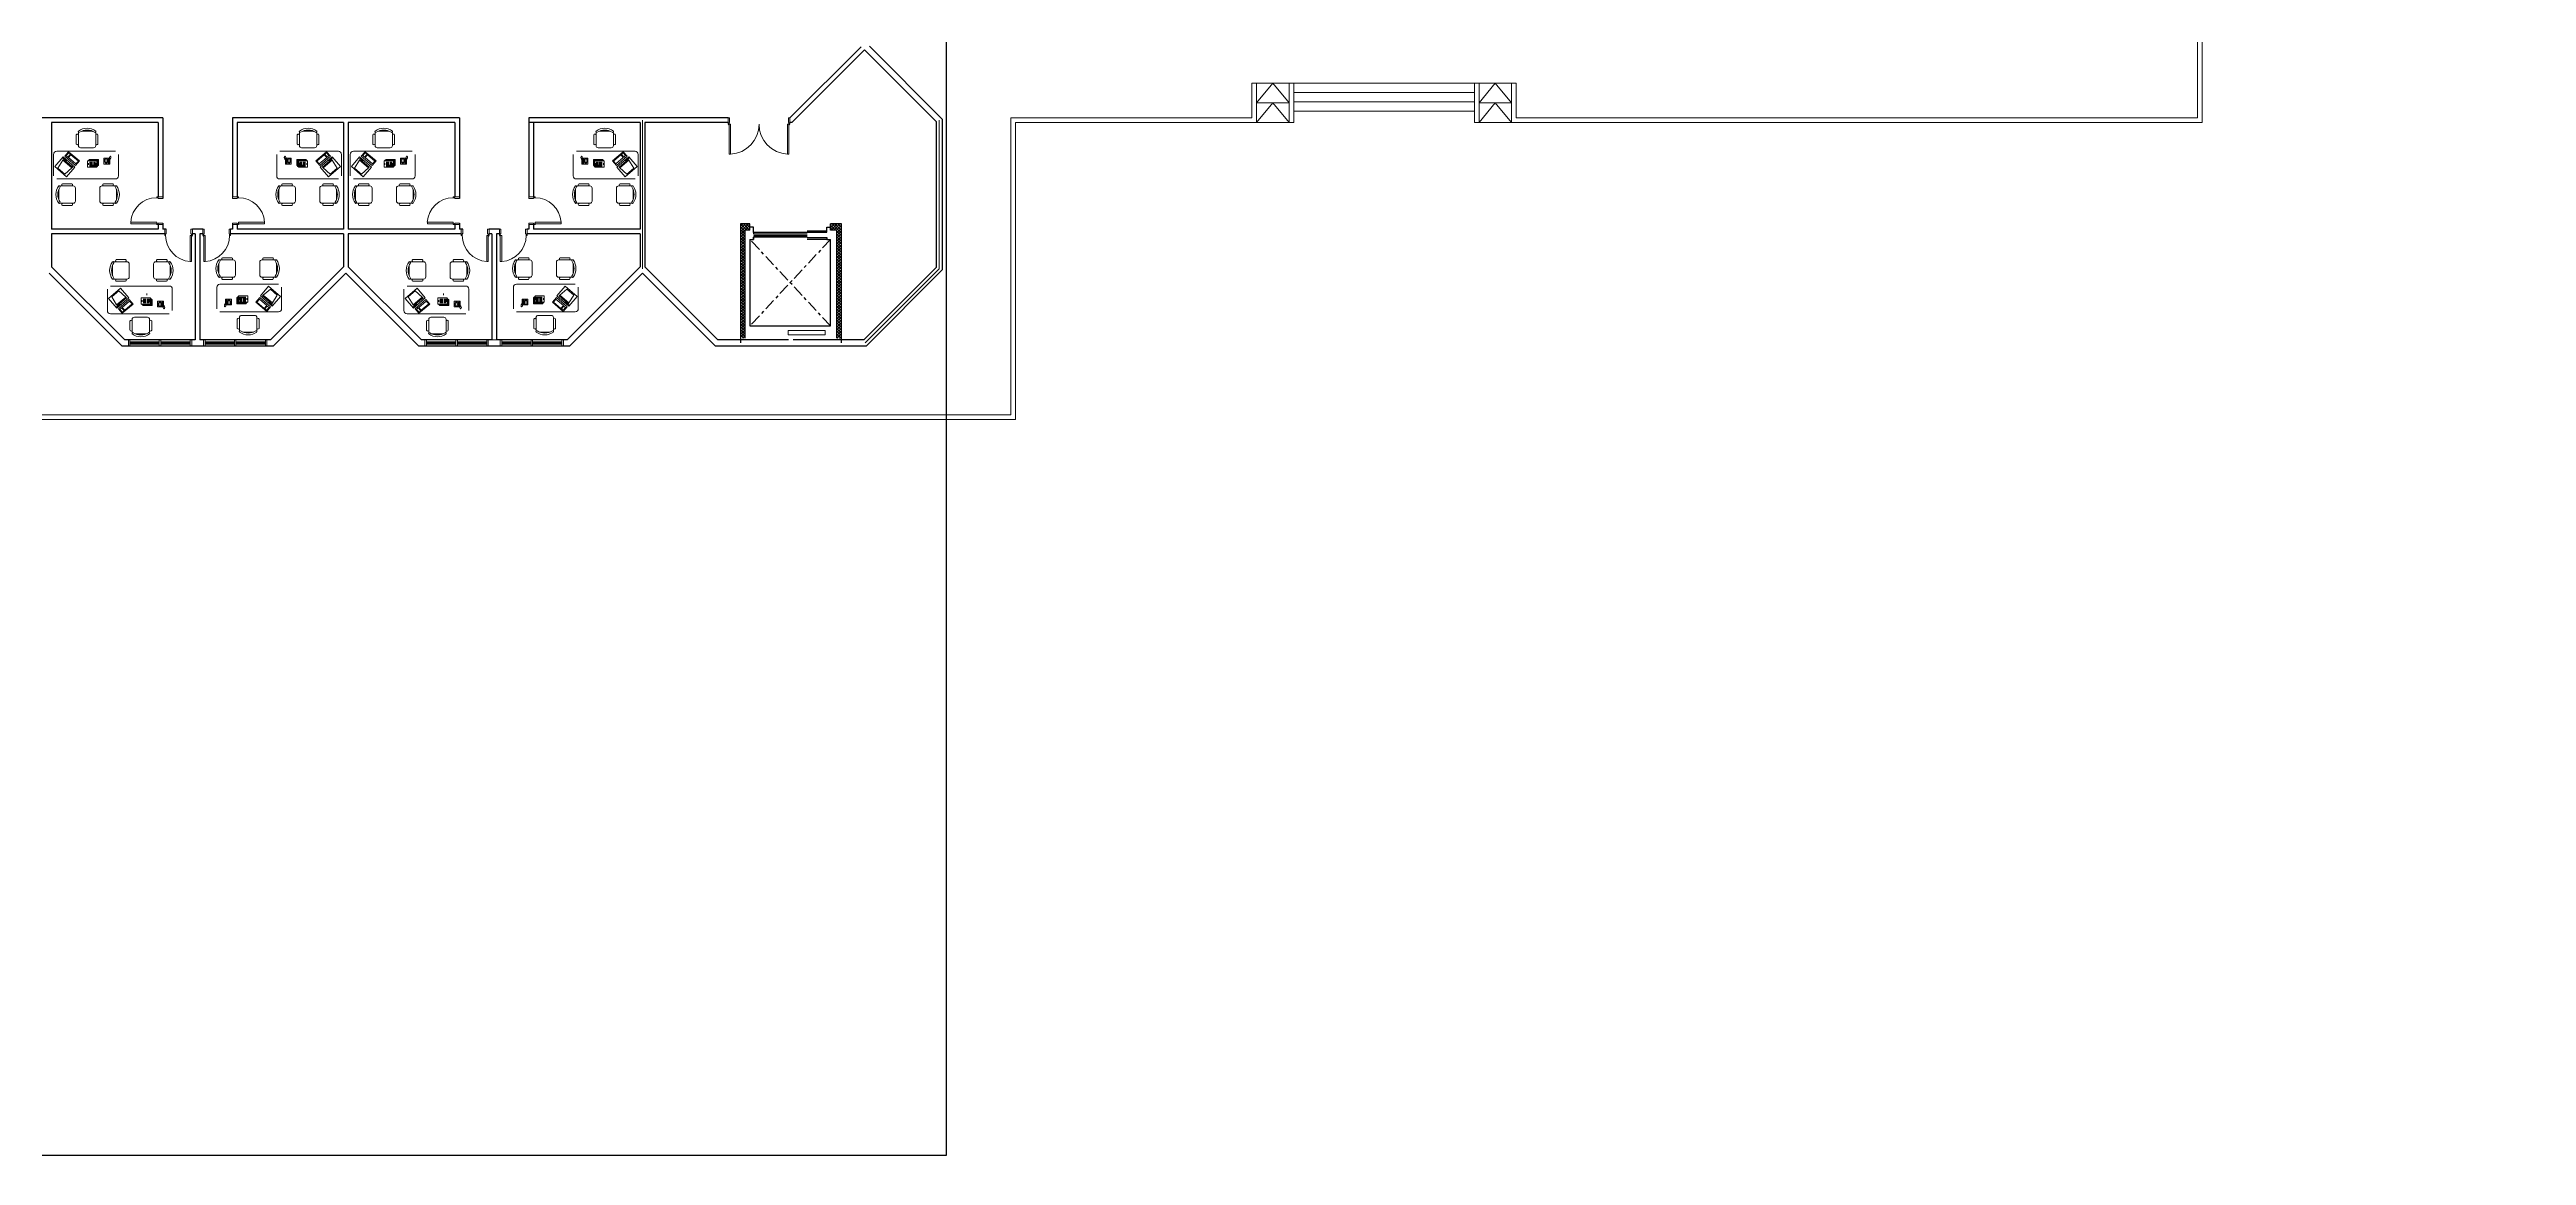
# Model space of a CAD drawing. Extents: x -3767 to 3861, y 250 to 646.
# Drawn here: x 65.4 to 145.6, y 312.7 to 348.5 of the extents above; entities that cross this region are included whole.
import ezdxf
from ezdxf import colors
from ezdxf.entities.mleader import LeaderData, LeaderLine
from ezdxf.math import Vec2, Vec3

# ---------------------------------------------------------------- set-up
doc = ezdxf.new("R2010")
doc.units = 0
doc.header["$LTSCALE"] = 0.15
doc.linetypes.add('CENTERX2', pattern=[4, 2.5, -0.5, 0.5, -0.5])
doc.layers.get('0').update_dxf_attribs({"color": 252})
for name, color, linetype, lineweight in [('0 criticalllllll', 4, 'Continuous', 13), ('anal', 252, 'Continuous', 20), ('DOOR', 252, 'Continuous', 20), ('elev', 252, 'Continuous', 9), ('sofa', 252, 'Continuous', 9), ('wall', 252, 'Continuous', 30)]:
    doc.layers.add(name, color=color, linetype=linetype, lineweight=lineweight)
for name, color, linetype in [('0 sockets', 252, 'Continuous'), ('bound', 252, 'Continuous'), ('d1', 252, 'Continuous')]:
    doc.layers.add(name, color=color, linetype=linetype)

# ---------------------------------------------------------------- blocks, each defined once
blk = doc.blocks.new('CHAIR7')
for p, q in [((0, 9), (0, -9)), ((20, 12), (3, 12)), ((5.1, 15), (17.9, 15)), ((23, -7.4), (23, 7.4)), ((3, -12), (20, -12)), ((5.1, -15), (17.9, -15))]:
    blk.add_line(p, q)
for centre, radius, start, end in [((3, 9), 3, 90, 180), ((5.6, 13.5), 1.56, 73.7398, 286.2602), ((17.4, 13.5), 1.56, 253.7398, 106.2602), ((20, 9), 3, 62.4156, 90), ((22.3, 11.1), 1.1, 53.3099, 212.0274), ((4.8, 0), 19.6, 327.5758, 32.4242), ((7, 0), 20, 323.1301, 36.8699), ((3, -9), 3, 180, 270), ((5.6, -13.5), 1.56, 73.7398, 286.2602), ((17.4, -13.5), 1.56, 253.7398, 106.2602), ((20, -9), 3, 270, 297.5844), ((22.3, -11.1), 1.1, 147.9726, 306.6901)]:
    blk.add_arc(centre, radius, start, end)
blk = doc.blocks.new('RECTANG')
for p, q in [((1, 1), (0, 1)), ((0, 1), (0, 0)), ((0, 0), (1, 0)), ((1, 0), (1, 1))]:
    blk.add_line(p, q)
blk = doc.blocks.new('FNPHONE')
for p, q in [((-9.1, 0.2), (-9.7, 0)), ((-8.9, 0.6), (-9.5, 0.4)), ((-8.7, 1), (-9.3, 0.8)), ((-8.5, 1.4), (-9.1, 1.2)), ((-8.3, 1.8), (-8.9, 1.6)), ((-7.1, 0.6), (-7.5, -0.6)), ((-7.3, 6.5), (-7.3, 1.5)), ((-6.3, 6.5), (-6.3, 1.5)), ((-3.9, 4.8), (-3.9, 4.8)), ((-3.9, 3.9), (-3.9, 3.9)), ((-3.9, 3), (-3.9, 3)), ((-3.9, 2), (-3.9, 2)), ((-2.9, 4.8), (-2.9, 4.8)), ((-2.9, 3.9), (-2.9, 3.9)), ((-2.9, 3), (-2.9, 3)), ((-2.9, 2), (-2.9, 2)), ((-2, 4.8), (-2, 4.8)), ((-2, 3.9), (-2, 3.9)), ((-2, 3), (-2, 3)), ((-2, 2), (-2, 2)), ((-9.3, -0.2), (-9.9, -0.4)), ((-9.3, -0.6), (-9.9, -0.8)), ((-9.3, -1), (-9.9, -1.2)), ((-9.3, -1.4), (-9.9, -1.6)), ((-9.1, -1.8), (-9.7, -2)), ((-8.9, -2.2), (-9.5, -2.4)), ((-8.4, -2.5), (-9, -2.7)), ((-7.9, -2), (-8.5, -2.2)), ((-7.7, -1.6), (-8.3, -1.8)), ((-7.5, -1.2), (-8.1, -1.4)), ((-7.3, -0.8), (-7.9, -1))]:
    blk.add_line(p, q)
for centre, start, end in [((-6.8, 6.5), 298.4915, 241.5085), ((-6.8, 1.5), 118.4915, 61.5085)]:
    blk.add_arc(centre, 1.05, start, end)
for p, xscale, yscale, zscale in [((-8.2, 0), 8.20528234483245, 8.104073169521023, 8.20528234483245), ((-4.8, 1.3), 3.75, 4.375, 3.75), ((-4, 6.7), 2.03125, 0.46875, 2.03125)]:
    blk.add_blockref('RECTANG', p, dxfattribs=dict(xscale=xscale, yscale=yscale, zscale=zscale))
blk = doc.blocks.new('IBMAT', base_point=(61, 306))
for p, q in [((75, 307), (75, 306)), ((81, 307), (75, 307)), ((81, 306), (81, 307))]:
    blk.add_line(p, q)
at = {"xscale": 21, "yscale": 17, "zscale": 21}
blk.add_blockref('RECTANG', (61, 306), dxfattribs=at)
blk = doc.blocks.new('KEYBOARD', base_point=(60, 294))
for p, xscale, yscale, zscale in [((60, 294), 19, 8, 19), ((61, 295), 13, 5, 13), ((75, 295), 3, 5, 3)]:
    blk.add_blockref('RECTANG', p, dxfattribs=dict(xscale=xscale, yscale=yscale, zscale=zscale))
blk = doc.blocks.new('FNCOMP')
for p, q in [((-6.6, 16.2), (-8.5, 3.5)), ((-8.5, 3.5), (-8.5, 2)), ((8, 3.5), (-8.5, 3.5)), ((-8.5, 2), (8, 2)), ((6.1, 16.2), (-6.6, 16.2)), ((8, 3.5), (6.1, 16.2)), ((8, 2), (8, 3.5))]:
    blk.add_line(p, q)
at = {"xscale": 1.033846153846154, "yscale": 1.033846153846154, "zscale": 1.033846153846154}
for name, p in [('IBMAT', (-10.9, 0)), ('KEYBOARD', (-10, -10.5))]:
    blk.add_blockref(name, p, dxfattribs=at)
blk = doc.blocks.new('D90')
at = {"layer": 'DOOR'}
for points in [[(0.03, 0.2), (0.03, 1.04), (0.078, 1.04), (0.078, 0.2)], [(0.03, 0.2), (0, 0.2), (0, 0), (0.05, 0), (0.05, 0.15), (0.03, 0.15)], [(0.87, 0.2), (0.9, 0.2), (0.9, 0), (0.85, 0), (0.85, 0.15), (0.87, 0.15)]]:
    blk.add_lwpolyline(points, close=True, dxfattribs=at)
blk.add_circle((0.02, 0.21), 0.01, dxfattribs=at)
blk.add_arc((0.025, 0.197), 0.845, 0.22177, 86.38894, dxfattribs=at)
blk = doc.blocks.new('ARCH')
at = {"layer": 'wall'}
h = blk.add_hatch(dxfattribs=at)
h.set_pattern_fill('ANSI37', color=256, scale=0.02, style=0)
h.set_pattern_definition([(45, (-280.2, 3), (-0.044901281, 0.044901281), []), (135, (-280.2, 3), (-0.044901281, -0.044901281), [])])
h.paths.add_polyline_path([(91.036, 342.849), (90.684, 342.849), (90.684, 342.649), (90.886, 342.649), (90.886, 339.15), (91.036, 339.15)])
h.paths.add_polyline_path([(87.914, 342.649), (88.074, 342.649), (88.074, 342.849), (87.774, 342.849), (87.774, 339.15), (87.914, 339.15)])
at = {"layer": 'anal'}
for p, q in [((135.075, 390.6), (135.075, 346.125)), ((134.925, 387.525), (134.925, 346.275)), ((104.325, 346.275), (104.325, 347.4)), ((112.875, 347.4), (104.325, 347.4)), ((104.475, 346.125), (104.475, 347.4)), ((104.475, 346.762), (105, 347.4)), ((105, 347.4), (105.525, 346.762)), ((105.525, 347.4), (105.525, 346.125)), ((105.675, 347.4), (105.675, 346.125)), ((111.525, 347.4), (111.525, 346.125)), ((111.675, 347.4), (111.675, 346.125)), ((111.675, 346.762), (112.2, 347.4)), ((112.2, 347.4), (112.725, 346.762)), ((112.725, 346.125), (112.725, 347.4)), ((112.875, 346.275), (112.875, 347.4)), ((104.475, 346.125), (105, 346.762)), ((104.475, 346.762), (105.525, 346.762)), ((105, 346.762), (105.525, 346.125)), ((111.525, 347.1), (105.675, 347.1)), ((111.525, 346.8), (105.675, 346.8)), ((111.525, 346.5), (105.675, 346.5)), ((111.675, 346.762), (112.725, 346.762)), ((111.675, 346.125), (112.2, 346.762)), ((112.2, 346.762), (112.725, 346.125)), ((84.6, 341.4), (84.6, 346.2)), ((84.6, 346.2), (84.6, 341.4)), ((84.6, 341.4), (84.6, 346.2)), ((84.6, 346.2), (84.6, 341.4)), ((94.2, 346.2), (94.2, 341.4)), ((94.2, 341.4), (94.2, 346.2)), ((96.525, 346.275), (96.525, 339)), ((104.325, 346.275), (96.525, 346.275)), ((96.675, 346.125), (96.675, 339)), ((104.475, 346.125), (96.675, 346.125)), ((105.525, 346.125), (104.475, 346.125)), ((105.675, 346.125), (105.525, 346.125)), ((111.675, 346.125), (111.525, 346.125)), ((112.725, 346.125), (111.675, 346.125)), ((135.075, 346.125), (112.725, 346.125)), ((134.925, 346.275), (112.875, 346.275)), ((94.2, 341.4), (91.8, 339)), ((91.8, 339), (94.2, 341.4)), ((67.958, 339.1), (70.008, 339.1)), ((67.958, 339), (67.958, 339.1)), ((68.008, 339.1), (68.008, 338.9)), ((68.958, 339.1), (68.958, 338.9)), ((69.008, 339.1), (69.008, 338.9)), ((69.958, 339.1), (69.958, 338.9)), ((70.008, 339), (70.008, 339.1)), ((70.392, 339), (70.392, 339.1)), ((72.442, 339.1), (70.392, 339.1)), ((70.442, 339.1), (70.442, 338.9)), ((71.392, 339.1), (71.392, 338.9)), ((71.442, 339.1), (71.442, 338.9)), ((72.392, 339.1), (72.392, 338.9)), ((72.442, 339), (72.442, 339.1)), ((77.558, 339.1), (79.608, 339.1)), ((77.558, 339), (77.558, 339.1)), ((77.608, 339.1), (77.608, 338.9)), ((78.558, 339.1), (78.558, 338.9)), ((78.608, 339.1), (78.608, 338.9)), ((79.558, 339.1), (79.558, 338.9)), ((79.608, 339), (79.608, 339.1)), ((79.725, 339.1), (79.875, 339.1)), ((79.992, 339), (79.992, 339.1)), ((82.042, 339.1), (79.992, 339.1)), ((80.042, 339.1), (80.042, 338.9)), ((80.992, 339.1), (80.992, 338.9)), ((81.042, 339.1), (81.042, 338.9)), ((81.992, 339.1), (81.992, 338.9)), ((82.042, 339), (82.042, 339.1)), ((67.958, 339), (67.958, 338.9)), ((67.958, 338.9), (70.008, 338.9)), ((68.008, 339.04), (68.958, 339.04)), ((68.008, 339.015), (68.958, 339.015)), ((68.008, 339), (68.008, 338.9)), ((68.008, 338.985), (68.958, 338.985)), ((68.008, 338.96), (68.958, 338.96)), ((69.008, 339.04), (69.958, 339.04)), ((69.008, 339.015), (69.958, 339.015)), ((69.008, 338.985), (69.958, 338.985)), ((69.008, 338.96), (69.958, 338.96)), ((69.958, 339), (69.958, 338.9)), ((70.008, 339), (70.008, 338.9)), ((70.392, 339), (70.392, 338.9)), ((72.442, 338.9), (70.392, 338.9)), ((71.392, 339.04), (70.442, 339.04)), ((71.392, 339.015), (70.442, 339.015)), ((70.442, 339), (70.442, 338.9)), ((71.392, 338.985), (70.442, 338.985)), ((71.392, 338.96), (70.442, 338.96)), ((72.392, 339.04), (71.442, 339.04)), ((72.392, 339.015), (71.442, 339.015)), ((72.392, 338.985), (71.442, 338.985)), ((72.392, 338.96), (71.442, 338.96)), ((72.392, 339), (72.392, 338.9)), ((72.442, 339), (72.442, 338.9)), ((77.558, 339), (77.558, 338.9)), ((77.558, 338.9), (79.608, 338.9)), ((77.608, 339.04), (78.558, 339.04)), ((77.608, 339.015), (78.558, 339.015)), ((77.608, 339), (77.608, 338.9)), ((77.608, 338.985), (78.558, 338.985)), ((77.608, 338.96), (78.558, 338.96)), ((78.608, 339.04), (79.558, 339.04)), ((78.608, 339.015), (79.558, 339.015)), ((78.608, 338.985), (79.558, 338.985)), ((78.608, 338.96), (79.558, 338.96)), ((79.558, 339), (79.558, 338.9)), ((79.608, 339), (79.608, 338.9)), ((79.992, 339), (79.992, 338.9)), ((82.042, 338.9), (79.992, 338.9)), ((80.992, 339.04), (80.042, 339.04)), ((80.992, 339.015), (80.042, 339.015)), ((80.042, 339), (80.042, 338.9)), ((80.992, 338.985), (80.042, 338.985)), ((80.992, 338.96), (80.042, 338.96)), ((81.992, 339.04), (81.042, 339.04)), ((81.992, 339.015), (81.042, 339.015)), ((81.992, 338.985), (81.042, 338.985)), ((81.992, 338.96), (81.042, 338.96)), ((81.992, 339), (81.992, 338.9)), ((82.042, 339), (82.042, 338.9)), ((96.525, 339), (96.525, 336.675)), ((96.675, 339), (96.675, 336.525)), ((96.525, 336.675), (58.125, 336.675)), ((96.675, 336.525), (60, 336.525))]:
    blk.add_line(p, q, dxfattribs=at)
at = {"layer": 'bound', "color": 2}
blk.add_lwpolyline([(91.902, 377.348), (94.426, 377.348), (94.426, 312.722), (-14.994, 312.722), (-14.994, 377.09), (94.639, 377.09)], dxfattribs=at)
at = {"layer": 'd1', "linetype": 'CENTERX2'}
for p, q in [((90.684, 342.349), (88.074, 339.55)), ((90.684, 339.55), (88.074, 342.349))]:
    blk.add_line(p, q, dxfattribs=at)
at = {"layer": 'd1', "ltscale": 0.5}
for p, q in [((89.926, 342.569), (88.198, 342.569)), ((88.198, 342.519), (88.198, 342.569)), ((89.926, 342.519), (88.198, 342.519)), ((89.926, 342.469), (88.198, 342.469)), ((88.198, 342.469), (88.198, 342.419)), ((89.926, 342.419), (88.198, 342.419)), ((89.924, 342.629), (90.564, 342.629)), ((89.924, 342.579), (90.564, 342.579)), ((89.924, 342.409), (90.564, 342.409)), ((89.924, 342.359), (90.564, 342.359)), ((90.564, 342.579), (90.564, 342.629)), ((90.564, 342.409), (90.564, 342.359))]:
    blk.add_line(p, q, dxfattribs=at)
at = {"layer": 'DOOR'}
for p, q in [((87.419, 346.125), (87.399, 346.125)), ((89.369, 346.275), (89.319, 346.275)), ((89.339, 346.125), (89.319, 346.125))]:
    blk.add_line(p, q, dxfattribs=at)
for points in [[(87.399, 346.075), (87.369, 346.075), (87.369, 346.275), (87.419, 346.275), (87.419, 346.125), (87.399, 346.125)], [(87.399, 346.075), (87.399, 345.105), (87.449, 345.105), (87.449, 346.075)], [(89.339, 346.075), (89.339, 345.105), (89.289, 345.105), (89.289, 346.075)]]:
    blk.add_lwpolyline(points, close=True, dxfattribs=at)
for points in [[(89.319, 346.275), (89.319, 346.125)], [(89.339, 346.125), (89.339, 346.075), (89.369, 346.075), (89.369, 346.275)]]:
    blk.add_lwpolyline(points, dxfattribs=at)
for centre in [(87.389, 346.065), (89.349, 346.065)]:
    blk.add_circle(centre, 0.01, dxfattribs=at)
for centre, start, end in [((87.399, 346.075), 272.95078, 0), ((89.342, 346.075), 180, 267.04922)]:
    blk.add_arc(centre, 0.971, start, end, dxfattribs=at)
at = {"layer": 'elev'}
for p, q in [((89.313, 339.403), (89.313, 339.267)), ((90.511, 339.403), (89.313, 339.403)), ((89.313, 339.267), (90.511, 339.267)), ((90.511, 339.267), (90.511, 339.403))]:
    blk.add_line(p, q, dxfattribs=at)
at = {"layer": 'sofa'}
for p, q in [((67.641, 344.403), (67.641, 345.098)), ((72.759, 344.403), (72.759, 345.098)), ((77.241, 344.403), (77.241, 345.098)), ((82.359, 344.403), (82.359, 345.098)), ((65.641, 344.303), (67.541, 344.303)), ((74.759, 344.303), (72.859, 344.303)), ((74.759, 344.303), (72.859, 344.303)), ((75.241, 344.303), (77.141, 344.303)), ((84.359, 344.303), (82.459, 344.303)), ((84.359, 344.303), (82.459, 344.303)), ((67.379, 340.839), (69.279, 340.839)), ((69.379, 340.739), (69.379, 340.045)), ((70.82, 340.801), (70.82, 340.106)), ((72.82, 340.901), (70.92, 340.901)), ((76.979, 340.839), (78.879, 340.839)), ((78.979, 340.739), (78.979, 340.045)), ((80.42, 340.801), (80.42, 340.106)), ((82.42, 340.901), (80.52, 340.901))]:
    blk.add_line(p, q, dxfattribs=at)
for points in [[(67.541, 345.198), (65.641, 345.198, 0.414214), (65.541, 345.098), (65.541, 344.403)], [(72.859, 345.198), (74.759, 345.198, -0.414214), (74.859, 345.098), (74.859, 344.403)], [(77.141, 345.198), (75.241, 345.198, 0.414214), (75.141, 345.098), (75.141, 344.403)], [(82.459, 345.198), (84.359, 345.198, -0.414214), (84.459, 345.098), (84.459, 344.403)], [(69.279, 339.945), (67.379, 339.945, -0.414214), (67.279, 340.045), (67.279, 340.739)], [(70.92, 340.006), (72.82, 340.006, 0.414214), (72.92, 340.106), (72.92, 340.801)], [(78.879, 339.945), (76.979, 339.945, -0.414214), (76.879, 340.045), (76.879, 340.739)], [(80.52, 340.006), (82.42, 340.006, 0.414214), (82.52, 340.106), (82.52, 340.801)]]:
    blk.add_lwpolyline(points, format="xyb", dxfattribs=at)
for points in [[(66.639, 344.686), (66.939, 344.686), (66.939, 344.886), (66.639, 344.886), (66.639, 344.686)], [(66.939, 344.711), (66.964, 344.711), (66.964, 344.911), (66.664, 344.911), (66.664, 344.886)], [(66.664, 344.761), (66.664, 344.811)], [(66.964, 344.736), (66.989, 344.736), (66.989, 344.936), (66.689, 344.936), (66.689, 344.911)], [(66.714, 344.711), (66.714, 344.861)], [(66.739, 344.711), (66.739, 344.861)], [(66.764, 344.711), (66.764, 344.861)], [(66.789, 344.711), (66.789, 344.861)], [(66.814, 344.711), (66.814, 344.761)], [(66.839, 344.711), (66.839, 344.861)], [(66.864, 344.711), (66.864, 344.861)], [(66.889, 344.711), (66.889, 344.861)], [(66.914, 344.711), (66.914, 344.811)], [(73.436, 344.736), (73.411, 344.736), (73.411, 344.936), (73.711, 344.936), (73.711, 344.911)], [(73.461, 344.711), (73.436, 344.711), (73.436, 344.911), (73.736, 344.911), (73.736, 344.886)], [(73.761, 344.686), (73.461, 344.686), (73.461, 344.886), (73.761, 344.886), (73.761, 344.686)], [(73.486, 344.711), (73.486, 344.811)], [(73.511, 344.711), (73.511, 344.861)], [(73.536, 344.711), (73.536, 344.861)], [(73.561, 344.711), (73.561, 344.861)], [(73.586, 344.711), (73.586, 344.761)], [(73.611, 344.711), (73.611, 344.861)], [(73.636, 344.711), (73.636, 344.861)], [(73.661, 344.711), (73.661, 344.861)], [(73.686, 344.711), (73.686, 344.861)], [(73.736, 344.761), (73.736, 344.811)], [(76.239, 344.686), (76.539, 344.686), (76.539, 344.886), (76.239, 344.886), (76.239, 344.686)], [(76.539, 344.711), (76.564, 344.711), (76.564, 344.911), (76.264, 344.911), (76.264, 344.886)], [(76.264, 344.761), (76.264, 344.811)], [(76.564, 344.736), (76.589, 344.736), (76.589, 344.936), (76.289, 344.936), (76.289, 344.911)], [(76.314, 344.711), (76.314, 344.861)], [(76.339, 344.711), (76.339, 344.861)], [(76.364, 344.711), (76.364, 344.861)], [(76.389, 344.711), (76.389, 344.861)], [(76.414, 344.711), (76.414, 344.761)], [(76.439, 344.711), (76.439, 344.861)], [(76.464, 344.711), (76.464, 344.861)], [(76.489, 344.711), (76.489, 344.861)], [(76.514, 344.711), (76.514, 344.811)], [(83.036, 344.736), (83.011, 344.736), (83.011, 344.936), (83.311, 344.936), (83.311, 344.911)], [(83.061, 344.711), (83.036, 344.711), (83.036, 344.911), (83.336, 344.911), (83.336, 344.886)], [(83.361, 344.686), (83.061, 344.686), (83.061, 344.886), (83.361, 344.886), (83.361, 344.686)], [(83.086, 344.711), (83.086, 344.811)], [(83.111, 344.711), (83.111, 344.861)], [(83.136, 344.711), (83.136, 344.861)], [(83.161, 344.711), (83.161, 344.861)], [(83.186, 344.711), (83.186, 344.761)], [(83.211, 344.711), (83.211, 344.861)], [(83.236, 344.711), (83.236, 344.861)], [(83.261, 344.711), (83.261, 344.861)], [(83.286, 344.711), (83.286, 344.861)], [(83.336, 344.761), (83.336, 344.811)], [(68.378, 340.456), (68.678, 340.456), (68.678, 340.256), (68.378, 340.256), (68.378, 340.456)], [(68.678, 340.431), (68.703, 340.431), (68.703, 340.231), (68.403, 340.231), (68.403, 340.256)], [(68.403, 340.381), (68.403, 340.331)], [(68.703, 340.406), (68.728, 340.406), (68.728, 340.206), (68.428, 340.206), (68.428, 340.231)], [(68.453, 340.431), (68.453, 340.281)], [(68.478, 340.431), (68.478, 340.281)], [(68.503, 340.431), (68.503, 340.281)], [(68.528, 340.431), (68.528, 340.281)], [(68.553, 340.597), (68.553, 340.547)], [(68.578, 340.431), (68.578, 340.281)], [(68.603, 340.431), (68.603, 340.281)], [(68.628, 340.431), (68.628, 340.281)], [(68.653, 340.431), (68.653, 340.331)], [(71.496, 340.468), (71.471, 340.468), (71.471, 340.268), (71.771, 340.268), (71.771, 340.293)], [(71.521, 340.493), (71.496, 340.493), (71.496, 340.293), (71.796, 340.293), (71.796, 340.318)], [(71.821, 340.518), (71.521, 340.518), (71.521, 340.318), (71.821, 340.318), (71.821, 340.518)], [(71.546, 340.493), (71.546, 340.393)], [(71.571, 340.493), (71.571, 340.343)], [(71.596, 340.493), (71.596, 340.343)], [(71.621, 340.493), (71.621, 340.343)], [(71.646, 340.493), (71.646, 340.443)], [(71.671, 340.493), (71.671, 340.343)], [(71.696, 340.493), (71.696, 340.343)], [(71.721, 340.493), (71.721, 340.343)], [(71.746, 340.493), (71.746, 340.343)], [(71.796, 340.443), (71.796, 340.393)], [(77.978, 340.456), (78.278, 340.456), (78.278, 340.256), (77.978, 340.256), (77.978, 340.456)], [(78.278, 340.431), (78.303, 340.431), (78.303, 340.231), (78.003, 340.231), (78.003, 340.256)], [(78.003, 340.381), (78.003, 340.331)], [(78.303, 340.406), (78.328, 340.406), (78.328, 340.206), (78.028, 340.206), (78.028, 340.231)], [(78.053, 340.431), (78.053, 340.281)], [(78.078, 340.431), (78.078, 340.281)], [(78.103, 340.431), (78.103, 340.281)], [(78.128, 340.431), (78.128, 340.281)], [(78.153, 340.597), (78.153, 340.547)], [(78.178, 340.431), (78.178, 340.281)], [(78.203, 340.431), (78.203, 340.281)], [(78.228, 340.431), (78.228, 340.281)], [(78.253, 340.431), (78.253, 340.331)], [(81.096, 340.468), (81.071, 340.468), (81.071, 340.268), (81.371, 340.268), (81.371, 340.293)], [(81.121, 340.493), (81.096, 340.493), (81.096, 340.293), (81.396, 340.293), (81.396, 340.318)], [(81.421, 340.518), (81.121, 340.518), (81.121, 340.318), (81.421, 340.318), (81.421, 340.518)], [(81.146, 340.493), (81.146, 340.393)], [(81.171, 340.493), (81.171, 340.343)], [(81.196, 340.493), (81.196, 340.343)], [(81.221, 340.493), (81.221, 340.343)], [(81.246, 340.493), (81.246, 340.443)], [(81.271, 340.493), (81.271, 340.343)], [(81.296, 340.493), (81.296, 340.343)], [(81.321, 340.493), (81.321, 340.343)], [(81.346, 340.493), (81.346, 340.343)], [(81.396, 340.443), (81.396, 340.393)]]:
    blk.add_lwpolyline(points, dxfattribs=at)
for centre, start, end in [((67.541, 344.403), 270, 0), ((72.859, 344.403), 180, 270), ((72.859, 344.403), 180, 270), ((77.141, 344.403), 270, 0), ((82.459, 344.403), 180, 270), ((82.459, 344.403), 180, 270), ((69.279, 340.739), 0, 90), ((70.92, 340.801), 90, 180), ((78.879, 340.739), 0, 90), ((80.52, 340.801), 90, 180)]:
    blk.add_arc(centre, 0.1, start, end, dxfattribs=at)
at = {"layer": 'wall'}
for p, q in [((91.676, 348.582), (89.369, 346.275)), ((91.782, 348.476), (89.431, 346.125)), ((91.782, 348.476), (94.1, 346.159)), ((91.941, 348.6), (94.3, 346.241)), ((69.075, 346.275), (61.725, 346.275)), ((68.925, 346.125), (65.475, 346.125)), ((65.475, 346.125), (65.475, 342.675)), ((68.925, 346.125), (68.925, 343.726)), ((69.075, 346.275), (69.075, 343.676)), ((71.325, 346.275), (71.325, 343.726)), ((78.675, 346.275), (71.325, 346.275)), ((71.475, 346.125), (71.475, 343.726)), ((74.925, 346.125), (71.475, 346.125)), ((74.925, 346.125), (74.925, 342.675)), ((78.525, 346.125), (75.075, 346.125)), ((75.075, 346.125), (75.075, 342.675)), ((78.525, 346.125), (78.525, 343.726)), ((78.675, 346.275), (78.675, 343.676)), ((86.925, 346.275), (80.925, 346.275)), ((80.925, 346.275), (80.925, 343.726)), ((84.525, 346.125), (80.925, 346.125)), ((81.075, 346.125), (81.075, 343.726)), ((84.525, 346.125), (84.525, 342.675)), ((84.675, 346.125), (84.675, 342.675)), ((87.369, 346.125), (84.675, 346.125)), ((87.369, 346.275), (86.4, 346.275)), ((87.369, 346.125), (86.4, 346.125)), ((89.431, 346.125), (89.369, 346.125)), ((94.1, 346.159), (94.1, 342.675)), ((94.3, 346.241), (94.3, 341.359)), ((68.925, 342.675), (65.475, 342.675)), ((69.134, 342.525), (65.475, 342.525)), ((65.475, 342.525), (65.475, 341.466)), ((68.925, 342.826), (68.925, 342.675)), ((69.075, 342.876), (69.075, 342.675)), ((69.184, 342.675), (69.075, 342.675)), ((70.366, 342.675), (70.034, 342.675)), ((70.125, 342.525), (70.034, 342.525)), ((70.125, 342.525), (70.125, 339.1)), ((70.366, 342.525), (70.275, 342.525)), ((70.275, 342.525), (70.275, 339.1)), ((71.325, 342.675), (71.266, 342.675)), ((74.925, 342.525), (71.266, 342.525)), ((71.325, 342.826), (71.325, 342.675)), ((71.475, 342.826), (71.475, 342.675)), ((74.925, 342.675), (71.475, 342.675)), ((74.925, 342.525), (74.925, 341.466)), ((78.525, 342.675), (75.075, 342.675)), ((75.075, 342.525), (75.075, 341.466)), ((78.734, 342.525), (75.075, 342.525)), ((78.525, 342.826), (78.525, 342.675)), ((78.675, 342.876), (78.675, 342.675)), ((78.784, 342.675), (78.675, 342.675)), ((78.784, 342.525), (78.764, 342.525)), ((79.966, 342.675), (79.634, 342.675)), ((79.725, 342.525), (79.634, 342.525)), ((79.725, 342.525), (79.725, 339.1)), ((79.875, 342.525), (79.875, 339.1)), ((79.966, 342.525), (79.875, 342.525)), ((80.925, 342.675), (80.866, 342.675)), ((84.525, 342.525), (80.866, 342.525)), ((80.925, 342.826), (80.925, 342.675)), ((81.075, 342.826), (81.075, 342.675)), ((84.525, 342.675), (81.075, 342.675)), ((84.525, 342.525), (84.525, 341.466)), ((84.675, 342.689), (84.675, 341.466)), ((88.074, 342.849), (87.774, 342.849)), ((87.774, 342.849), (87.774, 339.005)), ((87.914, 342.649), (87.914, 339.15)), ((88.074, 342.649), (87.914, 342.649)), ((88.074, 342.649), (88.074, 342.849)), ((88.194, 342.749), (88.074, 342.749)), ((88.074, 342.349), (88.074, 339.55)), ((88.074, 342.349), (88.194, 342.349)), ((88.194, 342.569), (88.194, 342.749)), ((88.194, 342.349), (88.194, 342.42)), ((88.194, 342.409), (88.194, 342.349)), ((90.564, 342.639), (90.564, 342.749)), ((90.564, 342.749), (90.684, 342.749)), ((90.564, 342.349), (90.684, 342.349)), ((90.684, 342.649), (90.684, 342.849)), ((90.684, 342.649), (90.684, 342.849)), ((91.036, 342.849), (90.684, 342.849)), ((91.036, 342.849), (90.684, 342.849)), ((90.888, 342.649), (90.684, 342.649)), ((90.886, 342.649), (90.684, 342.649)), ((90.684, 339.55), (90.684, 342.349)), ((90.886, 339.15), (90.886, 342.649)), ((91.036, 339), (91.036, 342.849)), ((94.1, 342.686), (94.1, 341.441)), ((67.759, 338.9), (65.4, 341.259)), ((67.841, 339.1), (65.475, 341.466)), ((74.925, 341.466), (72.559, 339.1)), ((75, 341.259), (72.641, 338.9)), ((77.359, 338.9), (75, 341.259)), ((77.441, 339.1), (75.075, 341.466)), ((84.525, 341.466), (82.159, 339.1)), ((84.6, 341.259), (82.241, 338.9)), ((86.959, 338.9), (84.6, 341.259)), ((87.041, 339.1), (84.675, 341.466)), ((94.1, 341.441), (91.759, 339.1)), ((94.3, 341.359), (91.841, 338.9)), ((70.125, 339.1), (67.841, 339.1)), ((72.559, 339.1), (70.275, 339.1)), ((79.725, 339.1), (77.441, 339.1)), ((79.725, 339.1), (77.441, 339.1)), ((82.159, 339.1), (79.875, 339.1)), ((82.159, 339.1), (79.875, 339.1)), ((89.325, 339.1), (87.041, 339.1)), ((88.074, 339.55), (90.684, 339.55)), ((91.759, 339.1), (89.475, 339.1)), ((72.641, 338.9), (67.759, 338.9)), ((82.241, 338.9), (77.359, 338.9)), ((82.241, 338.9), (77.359, 338.9)), ((91.841, 338.9), (86.959, 338.9))]:
    blk.add_line(p, q, dxfattribs=at)
at = {"layer": 'DOOR'}
for p, rotation in [((69.075, 342.826), 90), ((78.675, 342.826), 90), ((70.034, 342.675), 180), ((79.634, 342.675), 180)]:
    blk.add_blockref('D90', p, dxfattribs=dict(at, rotation=rotation))
at = {"layer": 'DOOR', "xscale": -1}
for p, rotation in [((71.325, 342.826), 270), ((80.925, 342.826), 270), ((70.366, 342.675), 180), ((79.966, 342.675), 180)]:
    blk.add_blockref('D90', p, dxfattribs=dict(at, rotation=rotation))
at = {"layer": 'sofa'}
for name, p, xscale, yscale, zscale, rotation in [('CHAIR7', (66.624, 345.312), 0.0234375, 0.0234375, 0.0234375, 90), ('CHAIR7', (73.776, 345.312), -0.0234375, 0.0234375, 0.0234375, 270), ('CHAIR7', (76.224, 345.312), 0.0234375, 0.0234375, 0.0234375, 90), ('CHAIR7', (83.376, 345.312), -0.0234375, 0.0234375, 0.0234375, 270), ('FNCOMP', (66.036, 344.85), 0.02343749999997079, 0.02343749999997079, 0.02343749999997079, 139.3987053547845), ('FNPHONE', (67.168, 344.977), 0.0234375, 0.0234375, 0.0234375, 180), ('FNPHONE', (73.232, 344.977), -0.0234375, 0.0234375, 0.0234375, 180), ('FNCOMP', (74.364, 344.85), -0.02343749999997079, 0.0234375, 0.0234375, 220.6012946452155), ('FNCOMP', (75.636, 344.85), 0.02343749999997079, 0.02343749999997079, 0.02343749999997079, 139.3987053547845), ('FNPHONE', (76.768, 344.977), 0.0234375, 0.0234375, 0.0234375, 180), ('FNPHONE', (82.832, 344.977), -0.0234375, 0.0234375, 0.0234375, 180), ('FNCOMP', (83.964, 344.85), -0.02343749999997079, 0.0234375, 0.0234375, 220.6012946452155), ('CHAIR7', (66.247, 343.798), 0.0234375, 0.0234375, 0.0234375, 180), ('CHAIR7', (67.034, 343.798), -0.0234375, 0.0234375, 0.0234375, 180), ('CHAIR7', (73.366, 343.798), 0.0234375, 0.0234375, 0.0234375, 180), ('CHAIR7', (74.153, 343.798), -0.0234375, 0.0234375, 0.0234375, 180), ('CHAIR7', (75.847, 343.798), 0.0234375, 0.0234375, 0.0234375, 180), ('CHAIR7', (76.634, 343.798), -0.0234375, 0.0234375, 0.0234375, 180), ('CHAIR7', (82.966, 343.798), 0.0234375, 0.0234375, 0.0234375, 180), ('CHAIR7', (83.753, 343.798), -0.0234375, 0.0234375, 0.0234375, 180), ('FNCOMP', (67.775, 340.293), -0.02343749999997079, 0.0234375, 0.0234375, 40.60129464521547), ('FNCOMP', (72.424, 340.355), 0.02343749999997079, 0.02343749999997079, 0.02343749999997079, 319.3987053547845), ('FNCOMP', (77.375, 340.293), -0.02343749999997079, 0.0234375, 0.0234375, 40.60129464521547), ('FNCOMP', (82.024, 340.355), 0.02343749999997079, 0.02343749999997079, 0.02343749999997079, 319.3987053547845), ('CHAIR7', (68.363, 339.83), -0.0234375, 0.0234375, 0.0234375, 90), ('CHAIR7', (71.836, 339.892), 0.0234375, 0.0234375, 0.0234375, 270), ('CHAIR7', (77.963, 339.83), -0.0234375, 0.0234375, 0.0234375, 90), ('CHAIR7', (81.436, 339.892), 0.0234375, 0.0234375, 0.0234375, 270)]:
    blk.add_blockref(name, p, dxfattribs=dict(at, xscale=xscale, yscale=yscale, zscale=zscale, rotation=rotation))
at = {"layer": 'sofa', "yscale": 0.0234375, "zscale": 0.0234375}
for name, p, xscale in [('CHAIR7', (67.986, 341.344), -0.0234375), ('CHAIR7', (68.773, 341.344), 0.0234375), ('CHAIR7', (71.426, 341.406), -0.0234375), ('CHAIR7', (72.213, 341.406), 0.0234375), ('CHAIR7', (77.586, 341.344), -0.0234375), ('CHAIR7', (78.373, 341.344), 0.0234375), ('CHAIR7', (81.026, 341.406), -0.0234375), ('CHAIR7', (81.813, 341.406), 0.0234375), ('FNPHONE', (68.907, 340.165), -0.0234375), ('FNPHONE', (71.292, 340.227), 0.0234375), ('FNPHONE', (78.507, 340.165), -0.0234375), ('FNPHONE', (80.892, 340.227), 0.0234375)]:
    blk.add_blockref(name, p, dxfattribs=dict(at, xscale=xscale))

msp = doc.modelspace()

# ---------------------------------------------------------------- block references
at = {"layer": '0 sockets', "color": 3}
msp.add_blockref('ARCH', (0, 0), dxfattribs=at)

# ---------------------------------------------------------------- leaders
at = {"layer": '0 criticalllllll', "color": 4}
ml = msp.add_multileader_mtext('Standard', dxfattribs=at)
ml.set_content('ZONE 02\\PUPVC CONDUIT 20 MM2\\P(2*1.5) MM2 CABLE\\PEXPOSED ABOVE FALSE CEILING\\PTYPICAL', color=6)
ml.set_leader_properties()
ml.build(insert=Vec2(0, 0))
ml.multileader.update_dxf_attribs({"text_right_attachment_type": 6, "dogleg_length": 0.1, "arrow_head_size": 0.2})
ctx = ml.context
ctx.base_point, ctx.char_height, ctx.arrow_head_size, ctx.landing_gap_size = Vec3(21.77484, 345.40591), 0.1, 0.2, 0.02
ctx.right_attachment = 6
notes = []
notes.append((ctx, [(0, (1, 1, 0), (21.67484, 345.40591), (1, 0), 0.1, [(0, [(20.3145, 344.2229)], 0, [])])]))
ctx.mtext.insert, ctx.mtext.width, ctx.mtext.flow_direction = Vec3(21.79484, 345.45591), 3780, 5
ml = msp.add_multileader_mtext('Standard', dxfattribs=at)
ml.set_content('ZONE 02\\PUPVC CONDUIT 20 MM2\\P(2*1.5) MM2 CABLE\\PEXPOSED ABOVE FALSE CEILING\\PTYPICAL', color=6)
ml.set_leader_properties()
ml.build(insert=Vec2(0, 0))
ml.multileader.update_dxf_attribs({"text_right_attachment_type": 6, "dogleg_length": 0.1, "arrow_head_size": 0.2})
ctx = ml.context
ctx.base_point, ctx.char_height, ctx.arrow_head_size, ctx.landing_gap_size = Vec3(19.70478, 339.94492), 0.1, 0.2, 0.02
ctx.right_attachment = 6
notes.append((ctx, [(0, (1, 1, 0), (19.60478, 339.94492), (1, 0), 0.1, [(0, [(16.69251, 337.61201)], 0, [])])]))
ctx.mtext.insert, ctx.mtext.width, ctx.mtext.flow_direction = Vec3(19.72478, 339.99492), 3780, 5
ml = msp.add_multileader_mtext('Standard', dxfattribs=at)
ml.set_content('ZONE 02\\PUPVC CONDUIT 20 MM2\\P(2*1.5) MM2 CABLE\\PEXPOSED ABOVE FALSE CEILING\\PTYPICAL', color=6)
ml.set_leader_properties()
ml.build(insert=Vec2(0, 0))
ml.multileader.update_dxf_attribs({"text_right_attachment_type": 6, "dogleg_length": 0.1, "arrow_head_size": 0.2})
ctx = ml.context
ctx.base_point, ctx.char_height, ctx.arrow_head_size, ctx.landing_gap_size = Vec3(25.21164, 339.78217), 0.1, 0.2, 0.02
ctx.right_attachment = 6
notes.append((ctx, [(0, (1, 1, 0), (25.11164, 339.78217), (1, 0), 0.1, [(0, [(24.04605, 339.10549)], 0, [])])]))
ctx.mtext.insert, ctx.mtext.width, ctx.mtext.flow_direction = Vec3(25.23164, 339.83217), 3780, 5
ml = msp.add_multileader_mtext('Standard', dxfattribs=at)
ml.set_content('ZONE 02\\PUPVC CONDUIT 20 MM2\\P(2*1.5) MM2 CABLE\\PEXPOSED ABOVE FALSE CEILING\\PTYPICAL', color=6)
ml.set_leader_properties()
ml.build(insert=Vec2(0, 0))
ml.multileader.update_dxf_attribs({"text_right_attachment_type": 6, "dogleg_length": 0.1, "arrow_head_size": 0.2})
ctx = ml.context
ctx.base_point, ctx.char_height, ctx.arrow_head_size, ctx.landing_gap_size = Vec3(25.55713, 336.18819), 0.1, 0.2, 0.02
ctx.right_attachment = 6
notes.append((ctx, [(0, (1, 1, 0), (25.45713, 336.18819), (1, 0), 0.1, [(0, [(23.88773, 335.02564)], 0, [])])]))
ctx.mtext.insert, ctx.mtext.width, ctx.mtext.flow_direction = Vec3(25.57713, 336.23819), 3780, 5
for ctx, leaders in notes:
    for number, flags, end, landing, length, lines in leaders:
        leader = LeaderData()
        leader.index, (leader.has_last_leader_line, leader.has_dogleg_vector, leader.attachment_direction) = number, flags
        leader.last_leader_point, leader.dogleg_vector, leader.dogleg_length = Vec3(end), Vec3(landing), length
        for number, points, colour, breaks in lines:
            line = LeaderLine()
            line.index, line.vertices, line.color, line.breaks = number, Vec3.list(points), colors.encode_raw_color(colour), breaks
            leader.lines.append(line)
        ctx.leaders.append(leader)

doc.saveas('drawing.dxf')
